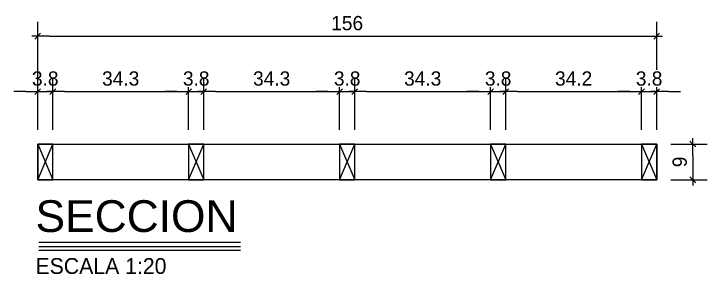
# Model space of a CAD drawing. Header units: millimetres. Extents: x 19458 to 19801, y 4351 to 4752.
# Drawn here: x 19621.773 to 19623.52, y 4508.358 to 4509.014 of the extents above; entities that cross this region are included whole.
import ezdxf
from ezdxf.enums import TextEntityAlignment as Align

# ---------------------------------------------------------------- set-up
doc = ezdxf.new("R2010")
doc.units = ezdxf.units.MM
for name, color, linetype in [('0 @ 0.2', 7, 'Continuous'), ('PANELES PARED', 2, 'Continuous'), ('TEXTOS TITULOS @ 0.2', 3, 'Continuous')]:
    doc.layers.add(name, color=color, linetype=linetype)
doc.styles.add('century gothic', font='GOTHIC.TTF')
doc.styles.add('NOTAS', font='GOTHIC.TTF')
doc.styles.add('SMCtitulos', font='sanss___.ttf')
doc.dimstyles.new('ANOTATIVE CM SMCONSTRUCCIONES', dxfattribs={"dimscale": 0, "dimtxt": 0.18, "dimasz": 0.15, "dimexe": 0.18, "dimexo": 0.18, "dimgap": 0.07, "dimtad": 1, "dimdec": 1, "dimlfac": 100, "dimdsep": 46, "dimtxsty": 'century gothic', "dimblk1": 'FLECHA1', "dimblk2": 'FLECHA1', "dimsah": 1, "dimcen": 0.18, "dimdle": 0.075, "dimclrd": 1, "dimclre": 1, "dimclrt": 2, "dimaunit": 1, "dimadec": 0, "dimazin": 2, "dimtfac": 0.75, "dimtdec": 1, "dimtix": 1, "dimtmove": 2, "dimatfit": 3, "dimfxl": 0.09, "dimtvp": 1.5, "dimtfill": 1, "dimtolj": 1, "dimtzin": 0, "dimarcsym": 0})

# ---------------------------------------------------------------- blocks, each defined once
blk = doc.blocks.new('PZ1')
at = {"layer": 'PANELES PARED'}
for p, q in [((19503.9863, 4507.8495), (19504.0243, 4507.7595)), ((19503.9863, 4507.7595), (19504.0243, 4507.8495))]:
    blk.add_line(p, q, dxfattribs=at)
blk.add_lwpolyline([(19503.9863, 4507.7595), (19504.0243, 4507.7595), (19504.0243, 4507.8495), (19503.9863, 4507.8495)], close=True, dxfattribs=at)
blk = doc.blocks.new('*U14')
at = {"color": 2}
blk.add_line((0.0001, 0.052), (2.541, 0.052), dxfattribs=at)
at = {"color": 250}
blk.add_line((0.0001, 0), (2.541, 0), dxfattribs=at)
at = {"color": 7}
blk.add_line((0.0001, -0.0469), (2.541, -0.0469), dxfattribs=at)
at = {"color": 0, "linetype": 'ByBlock', "lineweight": -2, "style": 'NOTAS'}
for tag, p in [('1TITLE', (0.027, 1.0142)), ('2TITLE', (-0.0431, 0.1812))]:
    blk.add_attdef(tag, p, '', height=0.3, dxfattribs=at)
blk.add_attdef('SCALE', text='', height=0.18, dxfattribs=at).set_placement((-0.0431, -0.1475), align=Align.TOP_LEFT)
blk = doc.blocks.new('FLECHA1')
at = {"color": 1}
blk.add_line((-1, 0), (0.496, 0), dxfattribs=at)
at = {"color": 4}
blk.add_line((-0.246, -0.248), (0.248, 0.25), dxfattribs=at)
blk = doc.blocks.new('*D1169')
at = {"color": 1, "lineweight": -2, "transparency": 16777216}
for p, q in [((19623.4291, 4508.6856), (19623.5203, 4508.6856)), ((19623.4843, 4508.6556), (19623.4843, 4508.6256)), ((19623.4291, 4508.5956), (19623.5203, 4508.5956))]:
    blk.add_line(p, q, dxfattribs=at)
at = {"layer": 'Defpoints', "color": 0, "transparency": 16777216}
for p in [(19623.3931, 4508.6856), (19623.3931, 4508.5956), (19623.4843, 4508.5956)]:
    blk.add_point(p, dxfattribs=at)
at = {"color": 1, "lineweight": -2, "transparency": 16777216, "xscale": 0.03, "yscale": 0.03, "zscale": 0.03}
for p, rotation in [((19623.4843, 4508.6856), 90), ((19623.4843, 4508.5956), 270)]:
    blk.add_blockref('FLECHA1', p, dxfattribs=dict(at, rotation=rotation))
at = {"color": 2, "transparency": 16777216, "insert": (19623.4514, 4508.6406), "char_height": 0.036, "attachment_point": 5, "rotation": 90, "style": 'century gothic', "bg_fill": 3, "box_fill_scale": 1.1, "bg_fill_color": 256, "bg_fill_true_color": 13158600, "bg_fill_transparency": 0}
blk.add_mtext('\\A1;9', dxfattribs=at)
blk = doc.blocks.new('*D1170')
at = {"color": 1, "lineweight": -2, "transparency": 16777216}
for p, q in [((19621.8331, 4508.7216), (19621.8331, 4508.8538)), ((19621.8711, 4508.7216), (19621.8711, 4508.8538)), ((19621.8031, 4508.8178), (19621.7731, 4508.8178)), ((19621.8331, 4508.8178), (19621.8711, 4508.8178)), ((19621.9011, 4508.8178), (19621.9311, 4508.8178))]:
    blk.add_line(p, q, dxfattribs=at)
at = {"layer": 'Defpoints', "color": 0, "transparency": 16777216}
for p in [(19621.8711, 4508.8178), (19621.8331, 4508.6856), (19621.8711, 4508.6856)]:
    blk.add_point(p, dxfattribs=at)
at = {"color": 1, "lineweight": -2, "transparency": 16777216, "xscale": 0.03, "yscale": 0.03, "zscale": 0.03}
blk.add_blockref('FLECHA1', (19621.8331, 4508.8178), dxfattribs=at)
at = {"color": 1, "lineweight": -2, "transparency": 16777216, "xscale": 0.03, "yscale": 0.03, "zscale": 0.03, "rotation": 180}
blk.add_blockref('FLECHA1', (19621.8711, 4508.8178), dxfattribs=at)
at = {"color": 2, "transparency": 16777216, "insert": (19621.8521, 4508.8507), "char_height": 0.036, "attachment_point": 5, "style": 'century gothic', "bg_fill": 3, "box_fill_scale": 1.1, "bg_fill_color": 256, "bg_fill_true_color": 13158600, "bg_fill_transparency": 0}
blk.add_mtext('\\A1;3.8', dxfattribs=at)
blk = doc.blocks.new('*D1171')
at = {"color": 1, "lineweight": -2, "transparency": 16777216}
for p, q in [((19621.8331, 4508.7216), (19621.8331, 4508.9935)), ((19623.3931, 4508.7216), (19623.3931, 4508.9935)), ((19621.8631, 4508.9575), (19623.3631, 4508.9575))]:
    blk.add_line(p, q, dxfattribs=at)
at = {"layer": 'Defpoints', "color": 0, "transparency": 16777216}
for p in [(19623.3931, 4508.9575), (19621.8331, 4508.6856), (19623.3931, 4508.6856)]:
    blk.add_point(p, dxfattribs=at)
at = {"color": 1, "lineweight": -2, "transparency": 16777216, "xscale": 0.03, "yscale": 0.03, "zscale": 0.03, "rotation": 180}
blk.add_blockref('FLECHA1', (19621.8331, 4508.9575), dxfattribs=at)
at = {"color": 1, "lineweight": -2, "transparency": 16777216, "xscale": 0.03, "yscale": 0.03, "zscale": 0.03}
blk.add_blockref('FLECHA1', (19623.3931, 4508.9575), dxfattribs=at)
at = {"color": 2, "transparency": 16777216, "insert": (19622.6131, 4508.9904), "char_height": 0.036, "attachment_point": 5, "style": 'century gothic', "bg_fill": 3, "box_fill_scale": 1.1, "bg_fill_color": 256, "bg_fill_true_color": 13158600, "bg_fill_transparency": 0}
blk.add_mtext('\\A1;156', dxfattribs=at)
blk = doc.blocks.new('*D1172')
at = {"color": 1, "lineweight": -2, "transparency": 16777216}
for p, q in [((19621.8711, 4508.7216), (19621.8711, 4508.8538)), ((19622.2136, 4508.7216), (19622.2136, 4508.8538)), ((19621.9011, 4508.8178), (19622.1836, 4508.8178))]:
    blk.add_line(p, q, dxfattribs=at)
at = {"layer": 'Defpoints', "color": 0, "transparency": 16777216}
for p in [(19622.2136, 4508.8178), (19621.8711, 4508.6856), (19622.2136, 4508.6856)]:
    blk.add_point(p, dxfattribs=at)
at = {"color": 1, "lineweight": -2, "transparency": 16777216, "xscale": 0.03, "yscale": 0.03, "zscale": 0.03, "rotation": 180}
blk.add_blockref('FLECHA1', (19621.8711, 4508.8178), dxfattribs=at)
at = {"color": 1, "lineweight": -2, "transparency": 16777216, "xscale": 0.03, "yscale": 0.03, "zscale": 0.03}
blk.add_blockref('FLECHA1', (19622.2136, 4508.8178), dxfattribs=at)
at = {"color": 2, "transparency": 16777216, "insert": (19622.0423, 4508.8507), "char_height": 0.036, "attachment_point": 5, "style": 'century gothic', "bg_fill": 3, "box_fill_scale": 1.1, "bg_fill_color": 256, "bg_fill_true_color": 13158600, "bg_fill_transparency": 0}
blk.add_mtext('\\A1;34.3', dxfattribs=at)
blk = doc.blocks.new('*D1173')
at = {"color": 1, "lineweight": -2, "transparency": 16777216}
for p, q in [((19622.2136, 4508.7216), (19622.2136, 4508.8538)), ((19622.2516, 4508.7216), (19622.2516, 4508.8538)), ((19622.1836, 4508.8178), (19622.1536, 4508.8178)), ((19622.2136, 4508.8178), (19622.2516, 4508.8178)), ((19622.2816, 4508.8178), (19622.3116, 4508.8178))]:
    blk.add_line(p, q, dxfattribs=at)
at = {"layer": 'Defpoints', "color": 0, "transparency": 16777216}
for p in [(19622.2516, 4508.8178), (19622.2136, 4508.6856), (19622.2516, 4508.6856)]:
    blk.add_point(p, dxfattribs=at)
at = {"color": 1, "lineweight": -2, "transparency": 16777216, "xscale": 0.03, "yscale": 0.03, "zscale": 0.03}
blk.add_blockref('FLECHA1', (19622.2136, 4508.8178), dxfattribs=at)
at = {"color": 1, "lineweight": -2, "transparency": 16777216, "xscale": 0.03, "yscale": 0.03, "zscale": 0.03, "rotation": 180}
blk.add_blockref('FLECHA1', (19622.2516, 4508.8178), dxfattribs=at)
at = {"color": 2, "transparency": 16777216, "insert": (19622.2326, 4508.8507), "char_height": 0.036, "attachment_point": 5, "style": 'century gothic', "bg_fill": 3, "box_fill_scale": 1.1, "bg_fill_color": 256, "bg_fill_true_color": 13158600, "bg_fill_transparency": 0}
blk.add_mtext('\\A1;3.8', dxfattribs=at)
blk = doc.blocks.new('*D1174')
at = {"color": 1, "lineweight": -2, "transparency": 16777216}
for p, q in [((19622.2516, 4508.7216), (19622.2516, 4508.8538)), ((19622.5941, 4508.7216), (19622.5941, 4508.8538)), ((19622.2816, 4508.8178), (19622.5641, 4508.8178))]:
    blk.add_line(p, q, dxfattribs=at)
at = {"layer": 'Defpoints', "color": 0, "transparency": 16777216}
for p in [(19622.5941, 4508.8178), (19622.2516, 4508.6856), (19622.5941, 4508.6856)]:
    blk.add_point(p, dxfattribs=at)
at = {"color": 1, "lineweight": -2, "transparency": 16777216, "xscale": 0.03, "yscale": 0.03, "zscale": 0.03, "rotation": 180}
blk.add_blockref('FLECHA1', (19622.2516, 4508.8178), dxfattribs=at)
at = {"color": 1, "lineweight": -2, "transparency": 16777216, "xscale": 0.03, "yscale": 0.03, "zscale": 0.03}
blk.add_blockref('FLECHA1', (19622.5941, 4508.8178), dxfattribs=at)
at = {"color": 2, "transparency": 16777216, "insert": (19622.4228, 4508.8507), "char_height": 0.036, "attachment_point": 5, "style": 'century gothic', "bg_fill": 3, "box_fill_scale": 1.1, "bg_fill_color": 256, "bg_fill_true_color": 13158600, "bg_fill_transparency": 0}
blk.add_mtext('\\A1;34.3', dxfattribs=at)
blk = doc.blocks.new('*D1175')
at = {"color": 1, "lineweight": -2, "transparency": 16777216}
for p, q in [((19622.5941, 4508.7216), (19622.5941, 4508.8538)), ((19622.6321, 4508.7216), (19622.6321, 4508.8538)), ((19622.5641, 4508.8178), (19622.5341, 4508.8178)), ((19622.5941, 4508.8178), (19622.6321, 4508.8178)), ((19622.6621, 4508.8178), (19622.6921, 4508.8178))]:
    blk.add_line(p, q, dxfattribs=at)
at = {"layer": 'Defpoints', "color": 0, "transparency": 16777216}
for p in [(19622.6321, 4508.8178), (19622.5941, 4508.6856), (19622.6321, 4508.6856)]:
    blk.add_point(p, dxfattribs=at)
at = {"color": 1, "lineweight": -2, "transparency": 16777216, "xscale": 0.03, "yscale": 0.03, "zscale": 0.03}
blk.add_blockref('FLECHA1', (19622.5941, 4508.8178), dxfattribs=at)
at = {"color": 1, "lineweight": -2, "transparency": 16777216, "xscale": 0.03, "yscale": 0.03, "zscale": 0.03, "rotation": 180}
blk.add_blockref('FLECHA1', (19622.6321, 4508.8178), dxfattribs=at)
at = {"color": 2, "transparency": 16777216, "insert": (19622.6131, 4508.8507), "char_height": 0.036, "attachment_point": 5, "style": 'century gothic', "bg_fill": 3, "box_fill_scale": 1.1, "bg_fill_color": 256, "bg_fill_true_color": 13158600, "bg_fill_transparency": 0}
blk.add_mtext('\\A1;3.8', dxfattribs=at)
blk = doc.blocks.new('*D1176')
at = {"color": 1, "lineweight": -2, "transparency": 16777216}
for p, q in [((19622.6321, 4508.7216), (19622.6321, 4508.8538)), ((19622.9746, 4508.7216), (19622.9746, 4508.8538)), ((19622.6621, 4508.8178), (19622.9446, 4508.8178))]:
    blk.add_line(p, q, dxfattribs=at)
at = {"layer": 'Defpoints', "color": 0, "transparency": 16777216}
for p in [(19622.9746, 4508.8178), (19622.6321, 4508.6856), (19622.9746, 4508.6856)]:
    blk.add_point(p, dxfattribs=at)
at = {"color": 1, "lineweight": -2, "transparency": 16777216, "xscale": 0.03, "yscale": 0.03, "zscale": 0.03, "rotation": 180}
blk.add_blockref('FLECHA1', (19622.6321, 4508.8178), dxfattribs=at)
at = {"color": 1, "lineweight": -2, "transparency": 16777216, "xscale": 0.03, "yscale": 0.03, "zscale": 0.03}
blk.add_blockref('FLECHA1', (19622.9746, 4508.8178), dxfattribs=at)
at = {"color": 2, "transparency": 16777216, "insert": (19622.8034, 4508.8507), "char_height": 0.036, "attachment_point": 5, "style": 'century gothic', "bg_fill": 3, "box_fill_scale": 1.1, "bg_fill_color": 256, "bg_fill_true_color": 13158600, "bg_fill_transparency": 0}
blk.add_mtext('\\A1;34.3', dxfattribs=at)
blk = doc.blocks.new('*D1177')
at = {"color": 1, "lineweight": -2, "transparency": 16777216}
for p, q in [((19622.9746, 4508.7216), (19622.9746, 4508.8538)), ((19623.0126, 4508.7216), (19623.0126, 4508.8538)), ((19622.9446, 4508.8178), (19622.9146, 4508.8178)), ((19622.9746, 4508.8178), (19623.0126, 4508.8178)), ((19623.0426, 4508.8178), (19623.0726, 4508.8178))]:
    blk.add_line(p, q, dxfattribs=at)
at = {"layer": 'Defpoints', "color": 0, "transparency": 16777216}
for p in [(19623.0126, 4508.8178), (19622.9746, 4508.6856), (19623.0126, 4508.6856)]:
    blk.add_point(p, dxfattribs=at)
at = {"color": 1, "lineweight": -2, "transparency": 16777216, "xscale": 0.03, "yscale": 0.03, "zscale": 0.03}
blk.add_blockref('FLECHA1', (19622.9746, 4508.8178), dxfattribs=at)
at = {"color": 1, "lineweight": -2, "transparency": 16777216, "xscale": 0.03, "yscale": 0.03, "zscale": 0.03, "rotation": 180}
blk.add_blockref('FLECHA1', (19623.0126, 4508.8178), dxfattribs=at)
at = {"color": 2, "transparency": 16777216, "insert": (19622.9936, 4508.8507), "char_height": 0.036, "attachment_point": 5, "style": 'century gothic', "bg_fill": 3, "box_fill_scale": 1.1, "bg_fill_color": 256, "bg_fill_true_color": 13158600, "bg_fill_transparency": 0}
blk.add_mtext('\\A1;3.8', dxfattribs=at)
blk = doc.blocks.new('*D1178')
at = {"color": 1, "lineweight": -2, "transparency": 16777216}
for p, q in [((19623.0126, 4508.7216), (19623.0126, 4508.8538)), ((19623.3551, 4508.7216), (19623.3551, 4508.8538)), ((19623.0426, 4508.8178), (19623.3251, 4508.8178))]:
    blk.add_line(p, q, dxfattribs=at)
at = {"layer": 'Defpoints', "color": 0, "transparency": 16777216}
for p in [(19623.3551, 4508.8178), (19623.0126, 4508.6856), (19623.3551, 4508.6856)]:
    blk.add_point(p, dxfattribs=at)
at = {"color": 1, "lineweight": -2, "transparency": 16777216, "xscale": 0.03, "yscale": 0.03, "zscale": 0.03, "rotation": 180}
blk.add_blockref('FLECHA1', (19623.0126, 4508.8178), dxfattribs=at)
at = {"color": 1, "lineweight": -2, "transparency": 16777216, "xscale": 0.03, "yscale": 0.03, "zscale": 0.03}
blk.add_blockref('FLECHA1', (19623.3551, 4508.8178), dxfattribs=at)
at = {"color": 2, "transparency": 16777216, "insert": (19623.1838, 4508.8507), "char_height": 0.036, "attachment_point": 5, "style": 'century gothic', "bg_fill": 3, "box_fill_scale": 1.1, "bg_fill_color": 256, "bg_fill_true_color": 13158600, "bg_fill_transparency": 0}
blk.add_mtext('\\A1;34.2', dxfattribs=at)
blk = doc.blocks.new('*D1179')
at = {"color": 1, "lineweight": -2, "transparency": 16777216}
for p, q in [((19623.3551, 4508.7216), (19623.3551, 4508.8538)), ((19623.3931, 4508.7216), (19623.3931, 4508.8538)), ((19623.3251, 4508.8178), (19623.2951, 4508.8178)), ((19623.3551, 4508.8178), (19623.3931, 4508.8178)), ((19623.4231, 4508.8178), (19623.4531, 4508.8178))]:
    blk.add_line(p, q, dxfattribs=at)
at = {"layer": 'Defpoints', "color": 0, "transparency": 16777216}
for p in [(19623.3931, 4508.8178), (19623.3551, 4508.6856), (19623.3931, 4508.6856)]:
    blk.add_point(p, dxfattribs=at)
at = {"color": 1, "lineweight": -2, "transparency": 16777216, "xscale": 0.03, "yscale": 0.03, "zscale": 0.03}
blk.add_blockref('FLECHA1', (19623.3551, 4508.8178), dxfattribs=at)
at = {"color": 1, "lineweight": -2, "transparency": 16777216, "xscale": 0.03, "yscale": 0.03, "zscale": 0.03, "rotation": 180}
blk.add_blockref('FLECHA1', (19623.3931, 4508.8178), dxfattribs=at)
at = {"color": 2, "transparency": 16777216, "insert": (19623.3741, 4508.8507), "char_height": 0.036, "attachment_point": 5, "style": 'century gothic', "bg_fill": 3, "box_fill_scale": 1.1, "bg_fill_color": 256, "bg_fill_true_color": 13158600, "bg_fill_transparency": 0}
blk.add_mtext('\\A1;3.8', dxfattribs=at)

msp = doc.modelspace()

# ---------------------------------------------------------------- linework, layer by layer
at = {"layer": 'PANELES PARED'}
msp.add_lwpolyline([(19621.8331, 4508.6856), (19623.3931, 4508.6856), (19623.3931, 4508.5956), (19621.8331, 4508.5956)], close=True, dxfattribs=at)

# ---------------------------------------------------------------- block references
msp.add_blockref('PZ1', (117.8468, 0.8362))
at = {"layer": 'TEXTOS TITULOS @ 0.2'}
ref = msp.add_blockref('*U14', (19621.8362, 4508.4276), dxfattribs=dict(at, xscale=0.2, yscale=0.2, zscale=0.2))
ref.add_attrib('2TITLE', 'SECCION', (19621.8276, 4508.4639), dxfattribs={"layer": '0', "color": 0, "linetype": 'ByBlock', "lineweight": -2, "height": 0.08, "style": 'SMCtitulos'})
ref.add_attrib('SCALE', 'ESCALA 1:20', dxfattribs={"layer": '0', "color": 0, "linetype": 'ByBlock', "lineweight": -2, "height": 0.04, "style": 'NOTAS'}).set_placement((19621.8276, 4508.3981), align=Align.TOP_LEFT)

# ---------------------------------------------------------------- next in the draw order: dimensions: what is measured, and where the dimension line sits
at = {"layer": '0 @ 0.2'}
dim = msp.add_linear_dim(base=(19621.8711, 4508.8178), p1=(19621.8331, 4508.6856), p2=(19621.8711, 4508.6856), dimstyle='ANOTATIVE CM SMCONSTRUCCIONES', override={"dimscale": 0.2, "dimtix": 1, "dimtofl": 1, "dimtmove": 2, "dimatfit": 3}, dxfattribs=at)
dim.commit()
dim.dimension.update_dxf_attribs({"geometry": '*D1170', "text_midpoint": (19621.8521, 4508.8507)})
dim = msp.add_linear_dim(base=(19623.4843, 4508.5956), p1=(19623.3931, 4508.6856), p2=(19623.3931, 4508.5956), angle=90, dimstyle='ANOTATIVE CM SMCONSTRUCCIONES', override={"dimscale": 0.2, "dimtix": 1, "dimtofl": 1, "dimtmove": 2, "dimatfit": 3}, dxfattribs=at)
dim.commit()
dim.dimension.update_dxf_attribs({"geometry": '*D1169', "text_midpoint": (19623.4514, 4508.6406)})

# ---------------------------------------------------------------- next in the draw order: block references
msp.add_blockref('PZ1', (119.3688, 0.8362))

# ---------------------------------------------------------------- next in the draw order: dimensions: what is measured, and where the dimension line sits
dim = msp.add_linear_dim(base=(19623.3931, 4508.9575), p1=(19621.8331, 4508.6856), p2=(19623.3931, 4508.6856), dimstyle='ANOTATIVE CM SMCONSTRUCCIONES', override={"dimscale": 0.2, "dimtix": 1, "dimtofl": 1, "dimtmove": 2, "dimatfit": 3}, dxfattribs=at)
dim.commit()
dim.dimension.update_dxf_attribs({"geometry": '*D1171', "text_midpoint": (19622.6131, 4508.9904)})

# ---------------------------------------------------------------- next in the draw order: block references
for p in [(118.2273, 0.8362), (118.6078, 0.8362), (118.9883, 0.8362)]:
    msp.add_blockref('PZ1', p)

# ---------------------------------------------------------------- next in the draw order: dimensions: what is measured, and where the dimension line sits
dim = msp.add_linear_dim(base=(19622.21359, 4508.81779), p1=(19621.87107, 4508.68561), p2=(19622.21359, 4508.68561), dimstyle='ANOTATIVE CM SMCONSTRUCCIONES', override={"dimscale": 0.2, "dimtix": 1, "dimtofl": 1, "dimtmove": 2, "dimatfit": 3}, dxfattribs=at)
dim.commit()
dim.dimension.update_dxf_attribs({"geometry": '*D1172', "text_midpoint": (19622.04233, 4508.8507)})

# ---------------------------------------------------------------- next in the draw order: dimensions: what is measured, and where the dimension line sits
dim = msp.add_linear_dim(base=(19622.2516, 4508.8178), p1=(19622.2136, 4508.6856), p2=(19622.2516, 4508.6856), dimstyle='ANOTATIVE CM SMCONSTRUCCIONES', override={"dimscale": 0.2, "dimtix": 1, "dimtofl": 1, "dimtmove": 2, "dimatfit": 3}, dxfattribs=at)
dim.commit()
dim.dimension.update_dxf_attribs({"geometry": '*D1173', "text_midpoint": (19622.2326, 4508.8507)})

# ---------------------------------------------------------------- next in the draw order: dimensions: what is measured, and where the dimension line sits
dim = msp.add_linear_dim(base=(19622.5941, 4508.81779), p1=(19622.25159, 4508.68561), p2=(19622.5941, 4508.68561), dimstyle='ANOTATIVE CM SMCONSTRUCCIONES', override={"dimscale": 0.2, "dimtix": 1, "dimtofl": 1, "dimtmove": 2, "dimatfit": 3}, dxfattribs=at)
dim.commit()
dim.dimension.update_dxf_attribs({"geometry": '*D1174', "text_midpoint": (19622.42285, 4508.8507)})

# ---------------------------------------------------------------- next in the draw order: dimensions: what is measured, and where the dimension line sits
dim = msp.add_linear_dim(base=(19622.6321, 4508.8178), p1=(19622.5941, 4508.6856), p2=(19622.6321, 4508.6856), dimstyle='ANOTATIVE CM SMCONSTRUCCIONES', override={"dimscale": 0.2, "dimtix": 1, "dimtofl": 1, "dimtmove": 2, "dimatfit": 3}, dxfattribs=at)
dim.commit()
dim.dimension.update_dxf_attribs({"geometry": '*D1175', "text_midpoint": (19622.6131, 4508.8507)})

# ---------------------------------------------------------------- next in the draw order: dimensions: what is measured, and where the dimension line sits
dim = msp.add_linear_dim(base=(19622.97462, 4508.81779), p1=(19622.6321, 4508.68561), p2=(19622.97462, 4508.68561), dimstyle='ANOTATIVE CM SMCONSTRUCCIONES', override={"dimscale": 0.2, "dimtix": 1, "dimtofl": 1, "dimtmove": 2, "dimatfit": 3}, dxfattribs=at)
dim.commit()
dim.dimension.update_dxf_attribs({"geometry": '*D1176', "text_midpoint": (19622.80336, 4508.8507)})

# ---------------------------------------------------------------- next in the draw order: dimensions: what is measured, and where the dimension line sits
dim = msp.add_linear_dim(base=(19623.0126, 4508.8178), p1=(19622.9746, 4508.6856), p2=(19623.0126, 4508.6856), dimstyle='ANOTATIVE CM SMCONSTRUCCIONES', override={"dimscale": 0.2, "dimtix": 1, "dimtofl": 1, "dimtmove": 2, "dimatfit": 3}, dxfattribs=at)
dim.commit()
dim.dimension.update_dxf_attribs({"geometry": '*D1177', "text_midpoint": (19622.9936, 4508.8507)})

# ---------------------------------------------------------------- next in the draw order: dimensions: what is measured, and where the dimension line sits
dim = msp.add_linear_dim(base=(19623.35506, 4508.81779), p1=(19623.01262, 4508.68561), p2=(19623.35506, 4508.68561), dimstyle='ANOTATIVE CM SMCONSTRUCCIONES', override={"dimscale": 0.2, "dimtix": 1, "dimtofl": 1, "dimtmove": 2, "dimatfit": 3}, dxfattribs=at)
dim.commit()
dim.dimension.update_dxf_attribs({"geometry": '*D1178', "text_midpoint": (19623.18384, 4508.8507)})

# ---------------------------------------------------------------- next in the draw order: dimensions: what is measured, and where the dimension line sits
dim = msp.add_linear_dim(base=(19623.3931, 4508.8178), p1=(19623.3551, 4508.6856), p2=(19623.3931, 4508.6856), dimstyle='ANOTATIVE CM SMCONSTRUCCIONES', override={"dimscale": 0.2, "dimtix": 1, "dimtofl": 1, "dimtmove": 2, "dimatfit": 3}, dxfattribs=at)
dim.commit()
dim.dimension.update_dxf_attribs({"geometry": '*D1179', "text_midpoint": (19623.3741, 4508.8507)})

doc.saveas('drawing.dxf')
